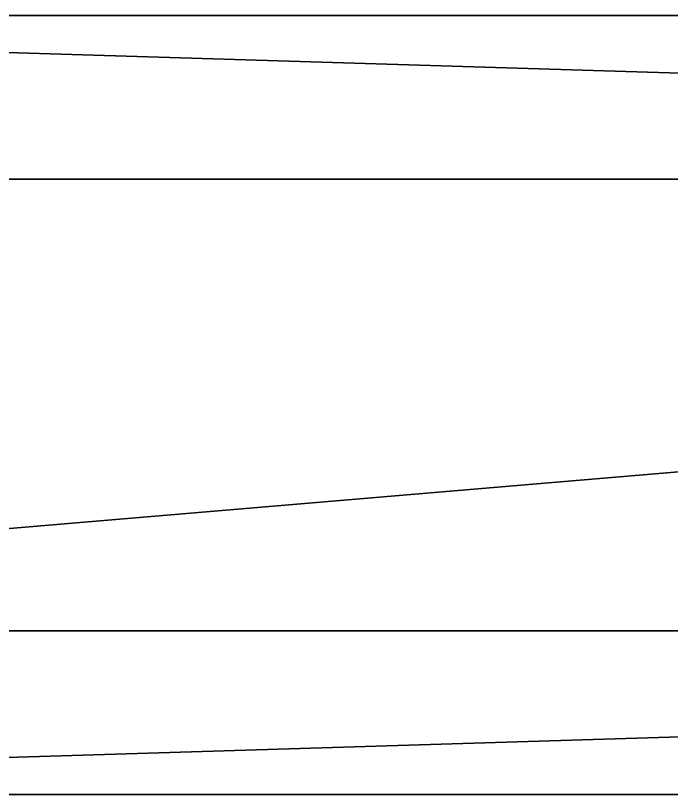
# Model space of a CAD drawing. Header units: millimetres. Extents: x -18 to 4450, y -985 to 970.
# Drawn here: x 3552.92 to 3590, y -607 to -563 of the extents above; entities that cross this region are included whole.
import ezdxf

# ---------------------------------------------------------------- set-up
doc = ezdxf.new("R2010")
doc.units = ezdxf.units.MM
doc.layers.add('chassis__left_rear_bumper_stay_outer_plate', color=251, linetype='CONTINUOUS')

msp = doc.modelspace()

# ---------------------------------------------------------------- linework, layer by layer
at = {"layer": 'chassis__left_rear_bumper_stay_outer_plate'}
for points in [[(3484.240055, -563.000023, 514.240026), (3484.240055, -563.000023, 583.760023), (3785.759926, -563.000023, 583.760023)], [(3484.240055, -563.000023, 514.240026), (3785.759926, -563.000023, 583.760023), (3785.759926, -563.000023, 514.240026)], [(3484.240055, -563.000023, 514.240026), (3484.240055, -572.239995, 504.999995), (3785.759926, -572.239995, 504.999995)], [(3484.240055, -563.000023, 514.240026), (3785.759926, -572.239995, 504.999995), (3785.759926, -563.000023, 514.240026)], [(3484.240055, -563.000023, 583.760023), (3484.240055, -572.239995, 592.999995), (3785.759926, -572.239995, 592.999995)], [(3484.240055, -563.000023, 583.760023), (3785.759926, -572.239995, 592.999995), (3785.759926, -563.000023, 583.760023)], [(3484.240055, -597.760022, 592.999995), (3785.759926, -597.760022, 592.999995), (3785.759926, -572.239995, 592.999995)], [(3484.240055, -597.760022, 592.999995), (3785.759926, -572.239995, 592.999995), (3484.240055, -572.239995, 592.999995)], [(3484.240055, -597.760022, 504.999995), (3484.240055, -572.239995, 504.999995), (3785.759926, -572.239995, 504.999995)], [(3484.240055, -597.760022, 504.999995), (3785.759926, -572.239995, 504.999995), (3785.759926, -597.760022, 504.999995)], [(3484.240055, -606.999993, 514.240026), (3484.240055, -597.760022, 504.999995), (3785.759926, -597.760022, 504.999995)], [(3484.240055, -606.999993, 514.240026), (3785.759926, -597.760022, 504.999995), (3785.759926, -606.999993, 514.240026)], [(3484.240055, -606.999993, 583.760023), (3484.240055, -597.760022, 592.999995), (3785.759926, -597.760022, 592.999995)], [(3484.240055, -606.999993, 583.760023), (3785.759926, -597.760022, 592.999995), (3785.759926, -606.999993, 583.760023)], [(3484.240055, -606.999993, 514.240026), (3785.759926, -606.999993, 514.240026), (3785.759926, -606.999993, 583.760023)], [(3484.240055, -606.999993, 514.240026), (3785.759926, -606.999993, 583.760023), (3484.240055, -606.999993, 583.760023)]]:
    msp.add_3dface(points, dxfattribs=at)

doc.saveas('drawing.dxf')
